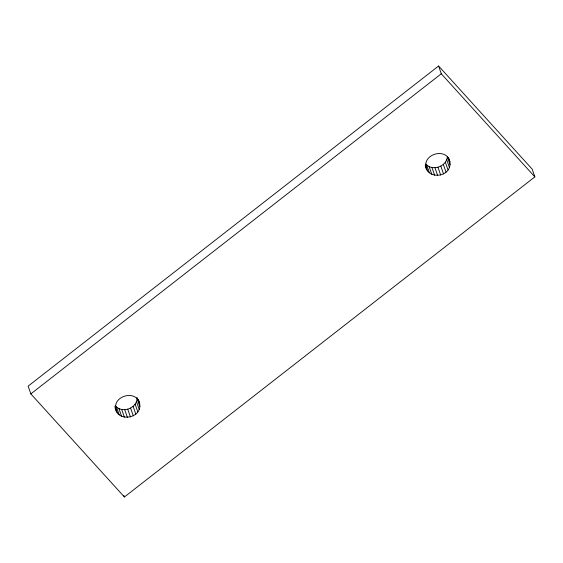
<?xml version="1.0" encoding="UTF-8"?>
<svg xmlns="http://www.w3.org/2000/svg" width="563" height="563" viewBox="0 0 563 563"><rect width="100%" height="100%" fill="white"/><g stroke="black" fill="none" stroke-linecap="round" stroke-linejoin="round"><path stroke-width="0.84" d="M116.112 410.251C111.502 395.909 136.661 388.85 139.708 403.819C142.157 418.907 116.64 422.736 115.035 407.14M115.577 405.972C122.389 413.946 137.738 407.978 137.069 397.415M425.79 164.023C432.328 171.532 446.438 166.704 447.339 156.852L450.034 164.635C448.831 178.147 426.719 179.21 425.248 165.191M438.591 65.998L28.15 386.119L30.845 393.903L124.409 497.002L534.85 176.881L532.155 169.097L438.591 65.998L441.279 73.781L534.85 176.881M30.845 393.903L441.279 73.781M448.521 157.703L449.928 161.87L450.034 164.635M446.691 159.611L449.387 167.394M445.326 162.179L448.021 169.963M443.327 164.396L446.023 172.179M440.822 166.127L443.517 173.911M437.972 167.267L440.667 175.051M434.946 167.732L437.641 175.515M431.941 167.507L434.636 175.29M429.14 166.592L431.835 174.375M426.726 165.05L429.421 172.834M425.389 164.544L427.549 170.772M138.308 399.653L138.85 401.208M138.364 399.927L139.708 403.819M137.126 398.801L139.821 406.585M136.478 401.56L139.174 409.343M135.113 404.128L137.808 411.912M133.114 406.345L135.81 414.129M130.609 408.084L133.304 415.86M127.752 409.217L130.447 417M124.726 409.681L127.421 417.465M121.721 409.456L124.416 417.239M118.927 408.541L121.622 416.324M116.513 407L119.208 414.783M115.077 405.986L115.619 407.542M115.176 406.493L117.329 412.721M123.874 495.44L124.409 497.002M449.928 161.87C446.874 146.901 421.715 153.959 426.325 168.302"/></g></svg>
